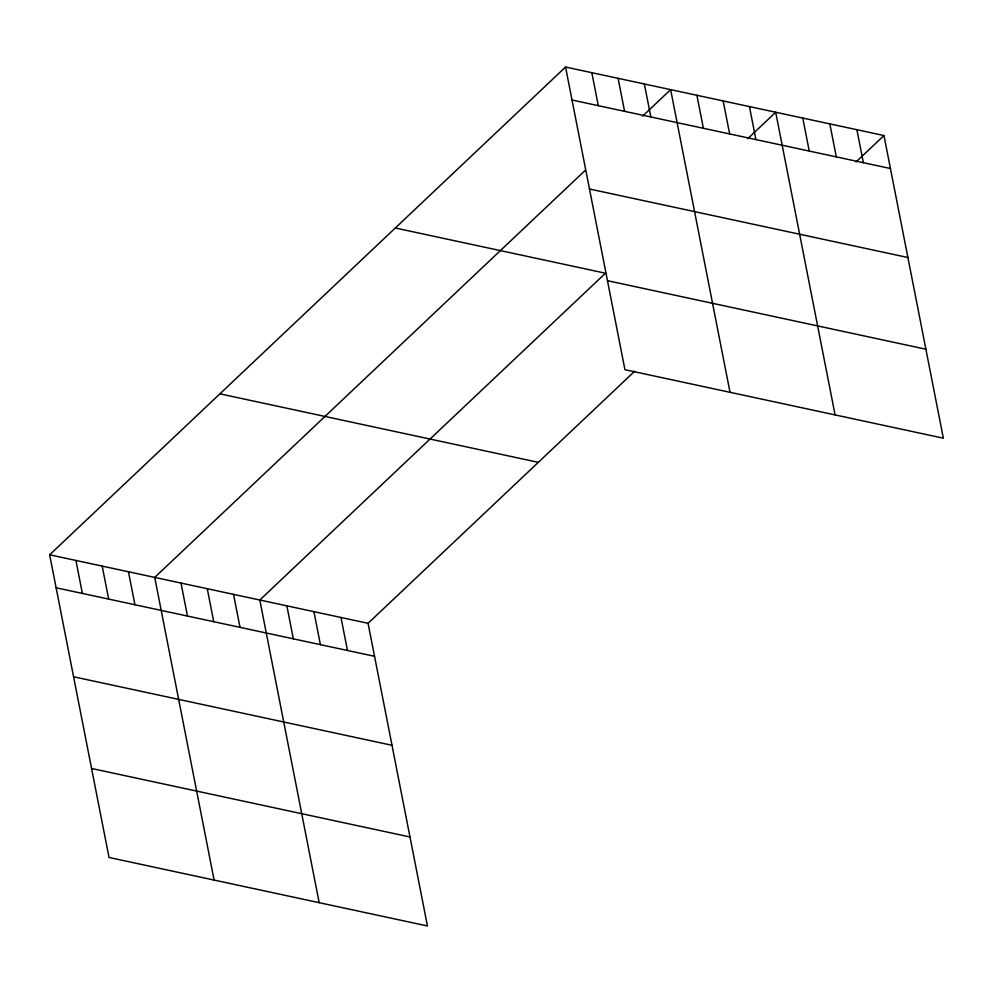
<?xml version="1.0" encoding="UTF-8"?>
<svg xmlns="http://www.w3.org/2000/svg" width="993" height="993" viewBox="0 0 993 993"><rect width="100%" height="100%" fill="white"/><g stroke="black" fill="none" stroke-linecap="round" stroke-linejoin="round"><path stroke-width="1.49" d="M634.676 371.233L368.068 623.306L427.449 925.972L109.031 857.468L49.65 554.802L565.551 67.028L883.969 135.532L943.35 438.198L624.932 369.694L565.551 67.028M585.51 170.113L154.722 577.405L214.103 880.071M642.632 116.107L670.635 89.631L730.016 392.297M747.704 138.722L775.707 112.246L835.088 414.913M855.966 162.008L883.969 135.532M572.03 100.02L890.436 168.525M589.494 189.005L907.9 257.522M395.313 227.993L605.457 273.212L259.806 600.008L319.187 902.687M607.48 280.696L925.886 349.213M219.9 393.836L538.305 462.341M49.65 554.802L368.068 623.306M56.117 587.782L374.535 656.299M73.581 676.779L391.999 745.296M91.567 768.47L409.985 836.987M856.909 129.711L863.376 162.703M829.838 123.889L836.317 156.882M802.778 118.068L809.245 151.06M749.442 106.586L755.909 139.579M723.165 100.938L729.644 133.931M696.9 95.291L703.379 128.271M644.358 83.983L650.837 116.975M618.093 78.323L624.572 111.315M591.828 72.675L598.295 105.668M340.996 617.485L347.476 650.477M313.937 611.663L320.404 644.656M286.865 605.842L293.345 638.822M233.529 594.36L240.008 627.353M207.264 588.712L213.731 621.705M180.999 583.052L187.466 616.045M128.457 571.757L134.924 604.749M102.192 566.097L108.659 599.089M75.915 560.449L82.394 593.442"/></g></svg>
